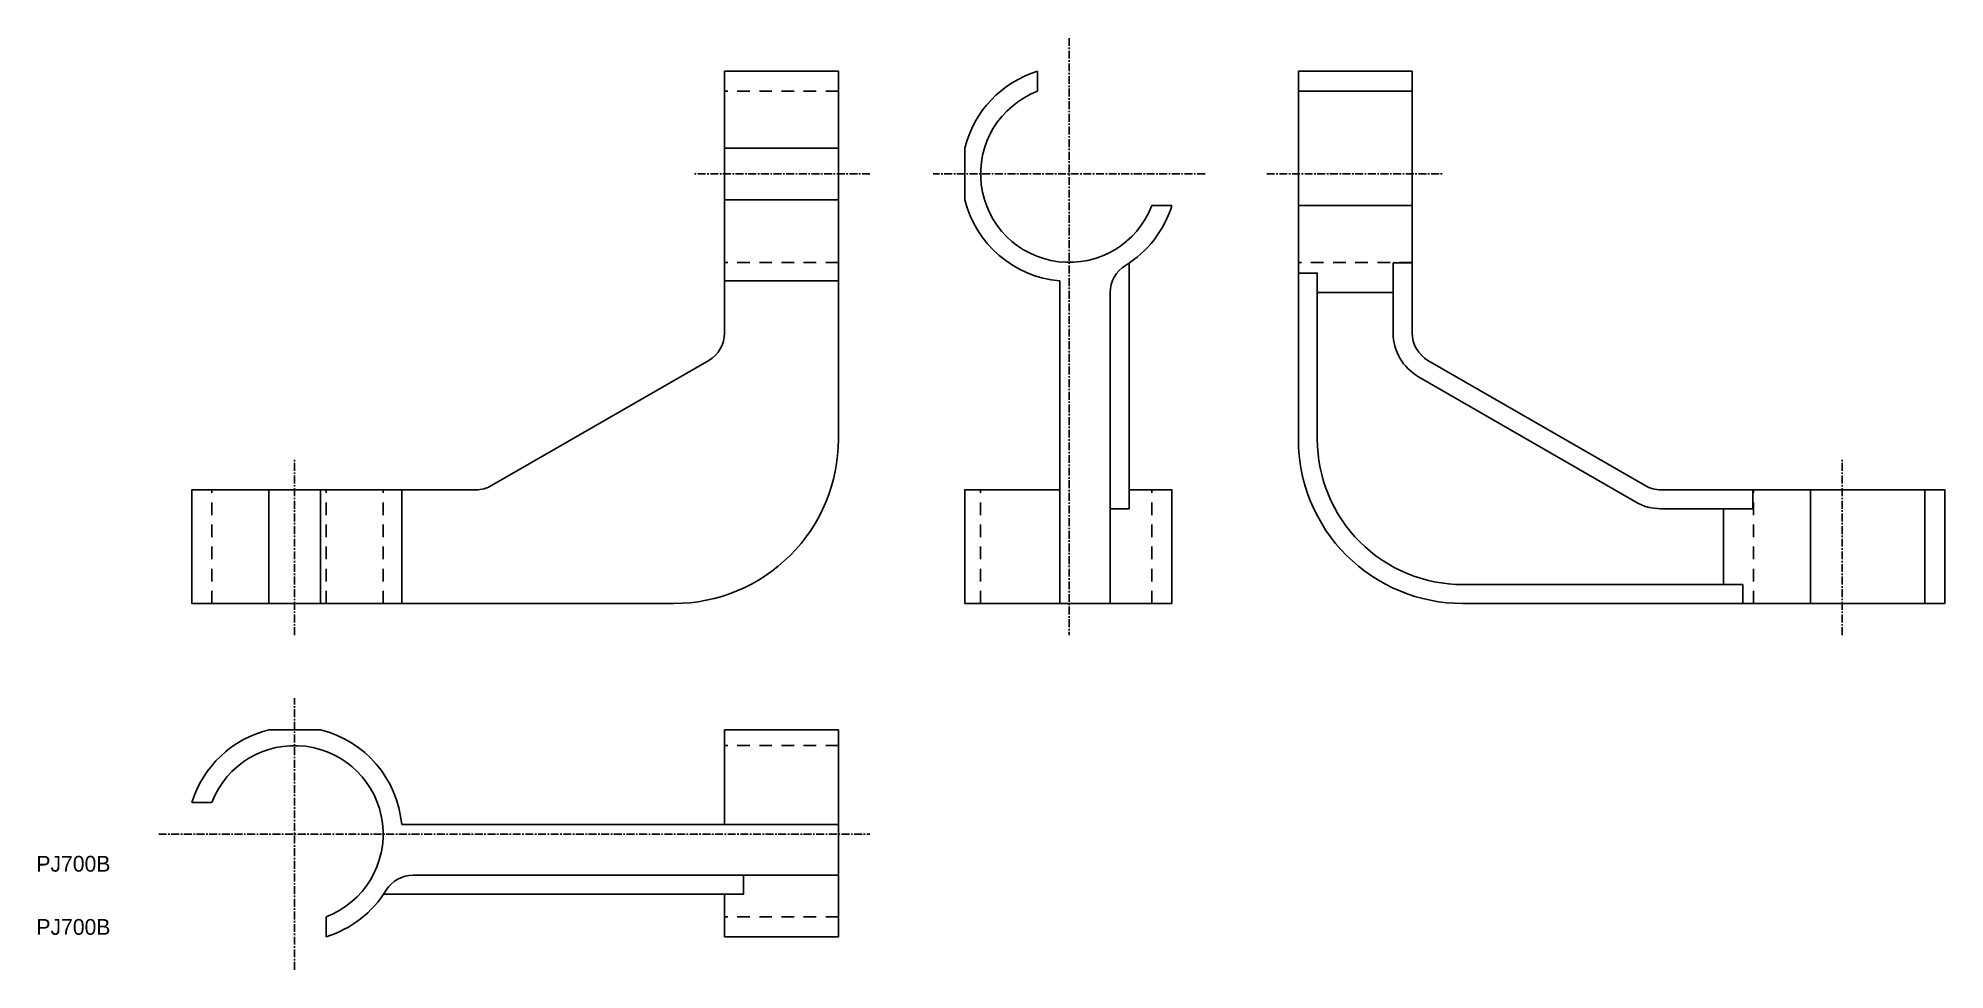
# Model space of a CAD drawing. Extents: x 0 to 302, y -5 to 142.
import ezdxf

# ---------------------------------------------------------------- set-up
doc = ezdxf.new("R2010")
doc.units = 0
doc.linetypes.add('CENTER', pattern=[2, 1.25, -0.25, 0.25, -0.25])
doc.linetypes.add('DASHED', pattern=[3.5, 2, -1.5])
doc.layers.get('0').update_dxf_attribs({"linetype": 'CONTINUOUS'})
doc.layers.add('CENTER', color=1, linetype='CENTER')

msp = doc.modelspace()

# ---------------------------------------------------------------- linework, layer by layer
at = {"color": 7, "linetype": 'CONTINUOUS'}
for p, q in [((158.34, 133.83), (158.34, 137)), ((199.59, 133.83), (217.59, 133.83)), ((126.84, 124.84), (108.84, 124.84)), ((146.84, 124.84), (146.84, 116.66)), ((126.84, 116.66), (108.84, 116.66)), ((179.59, 115.75), (176.42, 115.75)), ((199.59, 115.75), (217.59, 115.75)), ((126.84, 103.81), (108.84, 103.81)), ((161.84, 103.81), (161.84, 52.75)), ((169.84, 52.75), (169.84, 101.99)), ((202.59, 101.99), (214.59, 101.99)), ((36.75, 52.75), (36.75, 70.75)), ((44.94, 52.75), (44.94, 70.75)), ((57.78, 52.75), (57.78, 70.75)), ((280.59, 70.75), (280.59, 52.75)), ((298.67, 70.75), (298.67, 52.75)), ((266.84, 67.75), (266.84, 55.75)), ((161.84, 52.75), (169.84, 52.75)), ((36.75, 32.75), (44.94, 32.75)), ((27.77, 21.25), (24.59, 21.25)), ((57.78, 17.75), (126.84, 17.75)), ((126.84, 17.75), (126.84, 9.75)), ((126.84, 9.75), (59.6, 9.75)), ((45.84, 0), (45.84, 3.17))]:
    msp.add_line(p, q, dxfattribs=at)
at = {"color": 3, "linetype": 'DASHED'}
for p, q in [((126.84, 133.83), (108.84, 133.83)), ((126.84, 106.75), (108.84, 106.75)), ((217.59, 106.75), (199.59, 106.75)), ((27.77, 52.75), (27.77, 70.75)), ((45.84, 52.75), (45.84, 70.75)), ((54.84, 52.75), (54.84, 70.75)), ((149.34, 52.75), (149.34, 70.75)), ((176.42, 52.75), (176.42, 70.75)), ((271.59, 52.75), (271.59, 70.75)), ((126.84, 30.25), (108.84, 30.25)), ((126.84, 3.17), (108.84, 3.17))]:
    msp.add_line(p, q, dxfattribs=at)
at = {"color": 7, "linetype": 'CONTINUOUS'}
for points in [[(108.84, 95.57, -0.267949), (106.34, 91.24), (72, 71.42, -0.131652), (69.5, 70.75), (24.59, 70.75), (24.59, 52.75), (100.84, 52.75, 0.414214), (126.84, 78.75), (126.84, 137), (108.84, 137)], [(217.59, 95.57, 0.267949), (220.09, 91.24), (254.43, 71.42, 0.131652), (256.93, 70.75), (301.84, 70.75), (301.84, 52.75), (225.59, 52.75, -0.414214), (199.59, 78.75), (199.59, 137), (217.59, 137)]]:
    msp.add_lwpolyline(points, format="xyb", close=True, dxfattribs=at)
for points in [[(169.84, 67.75), (172.84, 67.75), (172.84, 106.65)], [(172.84, 70.75), (179.59, 70.75), (179.59, 52.75), (146.84, 52.75), (146.84, 70.75), (161.84, 70.75)], [(108.84, 6.75), (108.84, 0), (126.84, 0), (126.84, 32.75), (108.84, 32.75), (108.84, 17.75)], [(111.84, 9.75), (111.84, 6.75), (54.94, 6.75)]]:
    msp.add_lwpolyline(points, dxfattribs=at)
for points in [[(271.49, 70.75), (271.49, 67.75), (256.93, 67.75, -0.131652), (252.93, 68.82), (218.59, 88.65, -0.267949), (214.59, 95.57), (214.59, 106.65), (217.59, 106.65)], [(199.59, 105.04), (202.59, 105.04), (202.59, 78.75, 0.414214), (225.59, 55.75), (269.88, 55.75), (269.88, 52.75)]]:
    msp.add_lwpolyline(points, format="xyb", dxfattribs=at)
for centre, radius, start, end in [((163.34, 120.75), 17, 107.1046, 166.0695), ((163.34, 120.75), 14, 110.9252, 339.0687), ((163.34, 120.75), 17, 193.9305, 264.9379), ((163.34, 120.75), 17, 301.5154, 342.8953), ((174.84, 101.99), 5, 121.5154, 180), ((40.84, 16.25), 17, 103.9305, 162.8954), ((40.84, 16.25), 14, 290.9307, 159.0754), ((40.84, 16.25), 17, 5.0621, 76.0695), ((59.6, 4.75), 5, 90, 148.4846), ((40.84, 16.25), 17, 287.1047, 328.4846)]:
    msp.add_arc(centre, radius, start, end, dxfattribs=at)
at = {"layer": 'CENTER', "color": 1, "linetype": 'CENTER'}
for p, q in [((163.34, 142.25), (163.34, 47.75)), ((131.84, 120.75), (103.84, 120.75)), ((184.84, 120.75), (141.84, 120.75)), ((194.59, 120.75), (222.59, 120.75)), ((40.84, 47.75), (40.84, 75.75)), ((285.59, 47.75), (285.59, 75.75)), ((40.84, -5.25), (40.84, 37.75)), ((19.34, 16.25), (131.84, 16.25))]:
    msp.add_line(p, q, dxfattribs=at)

# ---------------------------------------------------------------- texts
at = {"color": 7, "linetype": 'CONTINUOUS'}
for p in [(0, 10.3), (0, 0.3)]:
    msp.add_text('PJ700B', height=2.5, dxfattribs=at).set_placement(p)

doc.saveas('drawing.dxf')
